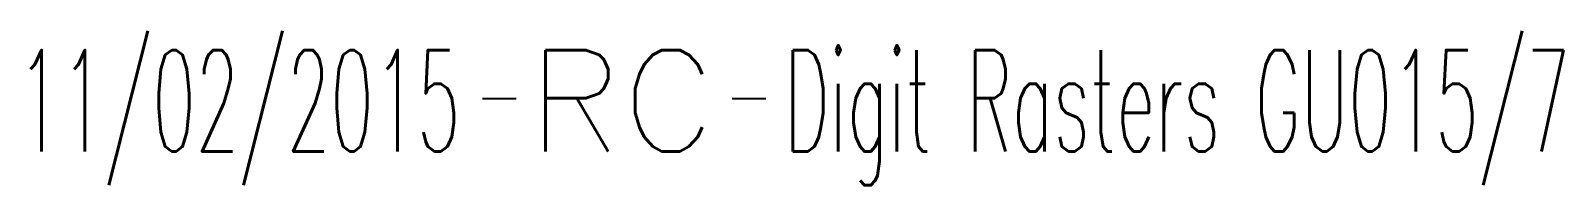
# Model space of a CAD drawing. Header units: millimetres. Extents: x 147000 to 147997, y 130417 to 131006.
# Drawn here: x 147441.09 to 147463.78, y 130487.21 to 130489.49 of the extents above; entities that cross this region are included whole.
import ezdxf
from ezdxf.enums import TextEntityAlignment as Align

# ---------------------------------------------------------------- set-up
doc = ezdxf.new("R2010")
doc.units = ezdxf.units.MM
doc.layers.get('0').update_dxf_attribs({"linetype": 'CONTINUOUS'})
doc.layers.add('L_140', color=3, linetype='CONTINUOUS')
doc.styles.get("Standard").update_dxf_attribs({"font": 'romans.shx', "width": 0.85})

# ---------------------------------------------------------------- blocks, each defined once
blk = doc.blocks.new('GIS_MODF')
at = {"color": 0, "linetype": 'Continuous', "flags": 128}
for points in [[(-2.176, -0.014), (-1.676, -0.014)], [(1.519, -0.014), (2.019, -0.014)]]:
    blk.add_lwpolyline(points, dxfattribs=at)
at = {"color": 0, "linetype": 'Continuous', "width": 0.5}
blk.add_attdef('DATE', text='', height=1.5, dxfattribs=at).set_placement((-2.502, -0.798), align=Align.RIGHT)
at = {"color": 0, "linetype": 'Continuous', "width": 1.771291}
blk.add_attdef('USER', text='', height=1.5, dxfattribs=at).set_placement((-1.507, -0.798), (1.276, -0.798), align=Align.FIT)
at = {"color": 0, "linetype": 'Continuous', "width": 0.5}
blk.add_attdef('DESC', (2.289, -0.798), '', height=1.5, dxfattribs=at)

msp = doc.modelspace()

# ---------------------------------------------------------------- block references
at = {"layer": 'L_140'}
ref = msp.add_blockref('GIS_MODF', (147449.954, 130488.506), dxfattribs=at)
ref.add_attrib('DATE', '11/02/2015', dxfattribs={"layer": '0', "color": 0, "linetype": 'Continuous', "height": 1.5, "width": 0.5}).set_placement((147447.452, 130487.708), align=Align.RIGHT)
ref.add_attrib('USER', 'RC', dxfattribs={"layer": '0', "color": 0, "linetype": 'Continuous', "height": 1.5, "width": 0.99919}).set_placement((147448.447, 130487.708), (147451.23, 130487.708), align=Align.FIT)
ref.add_attrib('DESC', 'Digit Rasters GU015/7', (147452.243, 130487.708), dxfattribs={"layer": '0', "color": 0, "linetype": 'Continuous', "height": 1.5, "width": 0.5})

doc.saveas('drawing.dxf')
